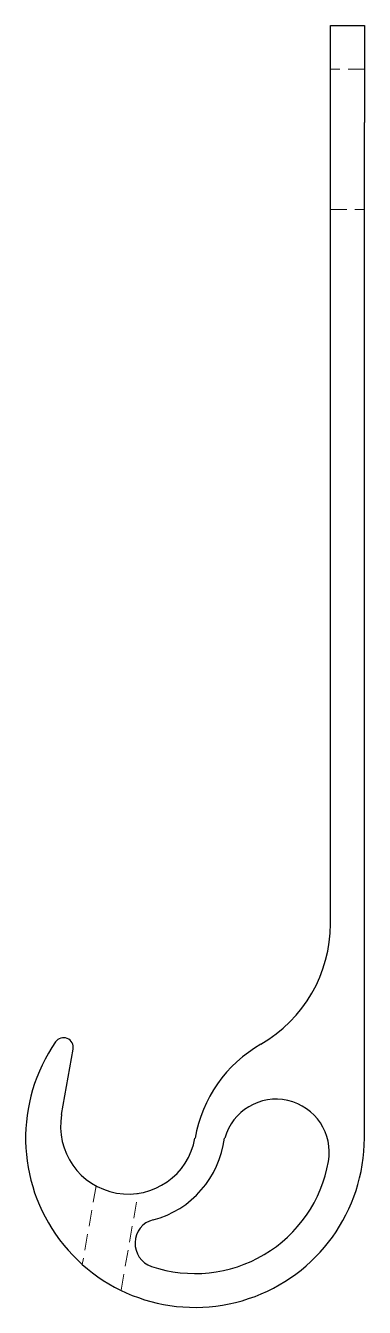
# Model space of a CAD drawing. Header units: millimetres. Extents: x 65 to 236, y 7 to 171.
# Drawn here: x 209.8 to 236.2, y 7 to 107 of the extents above.
import ezdxf

# ---------------------------------------------------------------- set-up
doc = ezdxf.new("R2010")
doc.units = ezdxf.units.MM
doc.linetypes.add('HIDDEN', pattern=[1.905, 1.27, -0.635])

msp = doc.modelspace()

# ---------------------------------------------------------------- linework, layer by layer
at = {"color": 7, "linetype": 'Continuous', "lineweight": 25}
for p, q in [((233.57, 107), (236.21, 107)), ((233.57, 99.45), (233.57, 107)), ((236.21, 107), (236.21, 99.45)), ((233.57, 36.92), (233.57, 99.45)), ((236.21, 20.21), (236.21, 99.45)), ((212.59, 22.04), (213.5, 27.15)), ((225.32, 20.21), (225.29, 20.21))]:
    msp.add_line(p, q, dxfattribs=at)
at = {"color": 7, "linetype": 'HIDDEN', "lineweight": 18}
for p, q in [((236.21, 103.6), (233.57, 103.6)), ((233.57, 92.66), (236.21, 92.66)), ((215.29, 16.47), (214.21, 10.35)), ((217.23, 8.33), (218.56, 15.9))]:
    msp.add_line(p, q, dxfattribs=at)
at = {"color": 7, "linetype": 'Continuous', "lineweight": 25}
for centre, radius, start, end in [((222.74, 36.92), 10.82, 299.9033, 0), ((212.75, 27.28), 0.755, 350, 145.38), ((223, 20.21), 13.21, 145.38, 0), ((233.41, 18.37), 10.57, 119.9033, 170), ((229.32, 19.09), 4.15, 350, 164.433), ((217.8, 21.12), 5.28, 170, 350), ((217.8, 21.12), 7.55, 284.8757, 353.0182), ((223, 20.21), 10.57, 251.3079, 350), ((220.22, 12), 1.9, 104.8757, 251.3079)]:
    msp.add_arc(centre, radius, start, end, dxfattribs=at)

doc.saveas('drawing.dxf')
